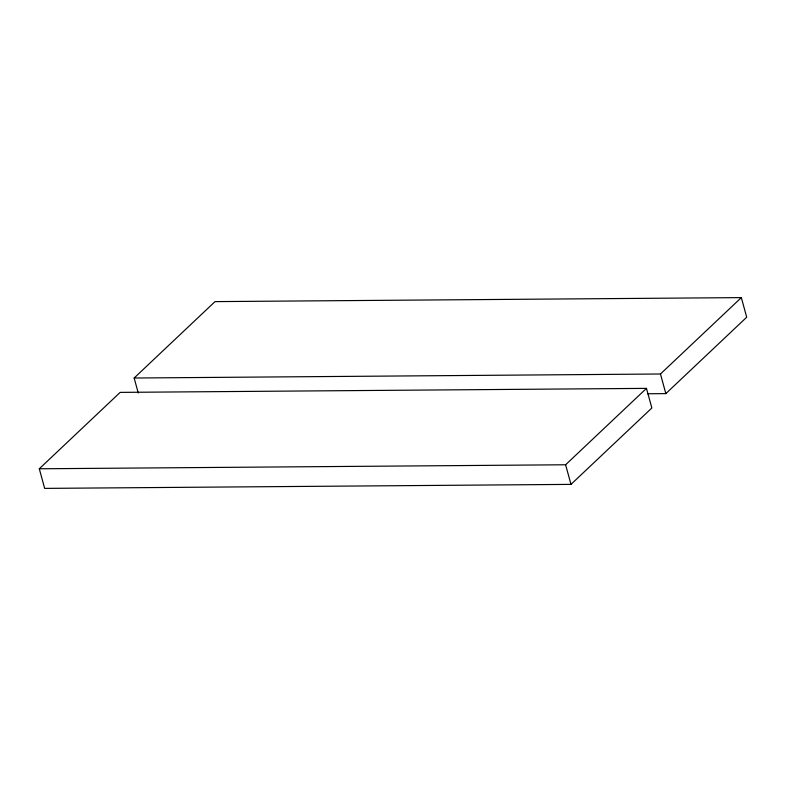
<?xml version="1.0" encoding="UTF-8"?>
<svg xmlns="http://www.w3.org/2000/svg" width="786" height="786" viewBox="0 0 786 786"><rect width="100%" height="100%" fill="white"/><g stroke="black" fill="none" stroke-linecap="round" stroke-linejoin="round"><path stroke-width="1.18" d="M138.257 393.01L134.151 378.017L215.02 301.618L741.336 297.609L746.7 317.22L665.84 393.619L647.438 393.757M39.3 468.78L120.16 392.381L646.475 388.372L651.849 407.983L570.98 484.382L44.664 488.391L39.3 468.78L565.615 464.772L646.475 388.372M134.151 378.017L660.466 373.998L741.336 297.609M660.466 373.998L665.84 393.619M565.615 464.772L570.98 484.382"/></g></svg>
